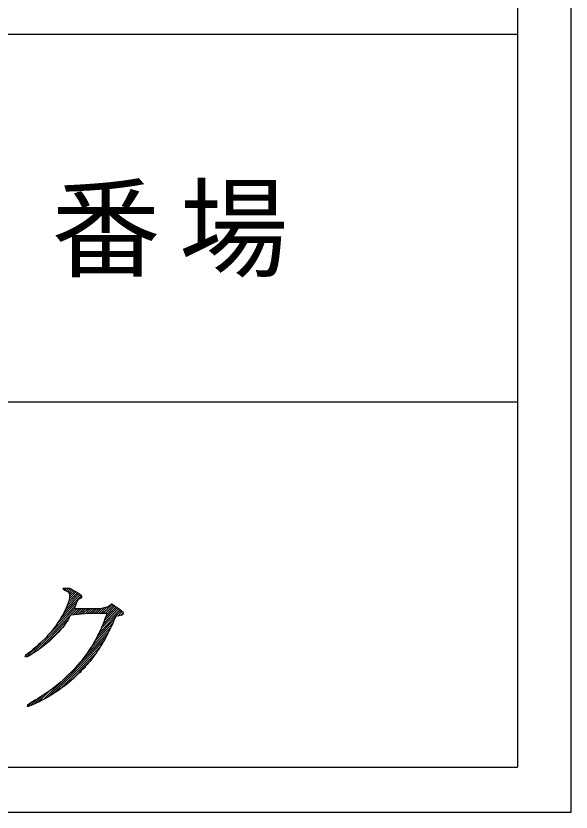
# Model space of a CAD drawing. Units: millimetres at full size, sheet at 1:15; details may follow other scales. Extents: x -2099 to 2101, y -1453 to 1487.
# Drawn here: x 1858.9 to 2100.8, y -1453.5 to -1107 of the extents above; entities that cross this region are included whole.
import ezdxf

# ---------------------------------------------------------------- set-up
doc = ezdxf.new("R2010")
doc.units = ezdxf.units.MM
doc.header["$LTSCALE"] = 15
doc.layers.add('0-0', color=7, linetype='Continuous')
doc.styles.add('ＭＳ ゴシック', font='')
doc.styles.get('ＭＳ ゴシック').set_extended_font_data('MS Gothic')

msp = doc.modelspace()

# ---------------------------------------------------------------- linework, layer by layer
at = {"layer": '0-0', "color": 5}
for p, q in [((1059.66, -1114.98), (2077.43, -1114.98)), ((1059.66, -1274.98), (2077.43, -1274.98)), ((1059.66, -1433.92), (2077.43, -1433.92))]:
    msp.add_line(p, q, dxfattribs=at)
at = {"layer": '0-0'}
for p, q in [((1879.31, -1356.26), (1880.32, -1356.94)), ((1882.51, -1356.26), (1879.31, -1356.26)), ((1879.68, -1356.51), (1879.93, -1356.26)), ((1880.25, -1356.89), (1880.88, -1356.26)), ((1880.32, -1356.94), (1881.67, -1357.61)), ((1880.88, -1357.22), (1881.84, -1356.26)), ((1881.52, -1357.54), (1882.7, -1356.35)), ((1881.67, -1357.61), (1882.18, -1358.29)), ((1881.85, -1361.98), (1885.81, -1358.01)), ((1881.98, -1358.03), (1883.33, -1356.67)), ((1882.27, -1360.6), (1885.24, -1357.63)), ((1882.28, -1358.69), (1883.97, -1356.99)), ((1882.34, -1359.57), (1884.61, -1357.31)), ((1882.51, -1356.26), (1885.21, -1357.61)), ((1885.21, -1357.61), (1886.23, -1358.29)), ((1879.66, -1367.03), (1887.35, -1359.34)), ((1880.62, -1365.12), (1886.91, -1358.83)), ((1881.23, -1363.55), (1886.37, -1358.41)), ((1882.34, -1360.31), (1882.01, -1361.66)), ((1882.18, -1358.29), (1882.34, -1358.96)), ((1882.34, -1358.96), (1882.34, -1360.31)), ((1886.06, -1360.99), (1885.04, -1363.01)), ((1887.58, -1360.31), (1886.06, -1360.99)), ((1886.23, -1358.29), (1887.07, -1358.96)), ((1887.07, -1358.96), (1887.58, -1359.64)), ((1887.14, -1360.51), (1887.58, -1360.07)), ((1887.58, -1359.64), (1887.58, -1360.31)), ((1865.74, -1384.77), (1885.47, -1365.04)), ((1872.45, -1377.1), (1884.52, -1365.04)), ((1876.67, -1371.93), (1884.84, -1363.76)), ((1878.37, -1369.28), (1885.46, -1362.19)), ((1880.99, -1364.36), (1879.31, -1367.74)), ((1881.16, -1363.69), (1880.99, -1364.36)), ((1881.5, -1363.01), (1881.16, -1363.69)), ((1881.67, -1362.34), (1881.5, -1363.01)), ((1882.01, -1361.66), (1881.67, -1362.34)), ((1883.81, -1367.65), (1886.43, -1365.04)), ((1884.88, -1363.69), (1884.2, -1365.04)), ((1895.51, -1365.04), (1884.2, -1365.04)), ((1884.86, -1367.55), (1887.38, -1365.04)), ((1885.04, -1363.01), (1884.88, -1363.69)), ((1885.91, -1367.46), (1888.34, -1365.04)), ((1886.96, -1367.36), (1889.29, -1365.04)), ((1888.01, -1367.27), (1890.24, -1365.04)), ((1889.06, -1367.17), (1891.2, -1365.04)), ((1890.11, -1367.08), (1892.15, -1365.04)), ((1891.08, -1367.06), (1893.11, -1365.04)), ((1892.04, -1367.06), (1894.06, -1365.04)), ((1892.99, -1367.06), (1895.02, -1365.04)), ((1893.95, -1367.06), (1896.09, -1364.92)), ((1894.9, -1367.06), (1897.28, -1364.68)), ((1898.88, -1364.36), (1895.51, -1365.04)), ((1895.86, -1367.06), (1898.47, -1364.44)), ((1896.81, -1367.06), (1900.86, -1363.01)), ((1896.86, -1371.79), (1903.74, -1364.9)), ((1897.4, -1370.29), (1903.17, -1364.52)), ((1897.77, -1367.06), (1901.45, -1363.38)), ((1897.94, -1368.79), (1902.6, -1364.14)), ((1898.49, -1367.3), (1902.02, -1363.76)), ((1899.73, -1363.69), (1898.88, -1364.36)), ((1900.4, -1363.01), (1899.73, -1363.69)), ((1900.91, -1363.01), (1900.4, -1363.01)), ((1900.91, -1363.01), (1903.94, -1365.04)), ((1903.94, -1365.04), (1904.79, -1365.71)), ((1878.8, -1368.41), (1878.13, -1369.76)), ((1879.31, -1367.74), (1878.8, -1368.41)), ((1882.34, -1368.41), (1881.67, -1369.76)), ((1882.85, -1367.74), (1882.34, -1368.41)), ((1890.28, -1367.06), (1882.85, -1367.74)), ((1898.54, -1367.06), (1890.28, -1367.06)), ((1895.28, -1375.27), (1904.82, -1365.74)), ((1896.09, -1373.51), (1904.29, -1365.31)), ((1898.04, -1368.41), (1897.87, -1369.09)), ((1898.38, -1367.74), (1898.04, -1368.41)), ((1898.54, -1367.06), (1898.38, -1367.74)), ((1902.43, -1368.41), (1901.41, -1370.44)), ((1905.13, -1367.74), (1902.43, -1368.41)), ((1903.32, -1368.19), (1905.29, -1366.22)), ((1904.59, -1367.87), (1905.59, -1366.88)), ((1904.79, -1365.71), (1905.46, -1366.39)), ((1905.63, -1367.06), (1905.13, -1367.74)), ((1905.46, -1366.39), (1905.63, -1367.06)), ((1868.33, -1383.14), (1881.58, -1369.89)), ((1876.78, -1371.79), (1874.75, -1374.49)), ((1877.11, -1371.11), (1876.78, -1371.79)), ((1878.13, -1369.76), (1877.11, -1371.11)), ((1880.32, -1371.79), (1879.31, -1373.14)), ((1880.66, -1371.11), (1880.32, -1371.79)), ((1881.67, -1369.76), (1880.66, -1371.11)), ((1893.04, -1379.43), (1901.14, -1371.33)), ((1894.33, -1377.18), (1901.75, -1369.75)), ((1896.86, -1371.79), (1896.18, -1373.14)), ((1897.03, -1371.11), (1896.86, -1371.79)), ((1897.36, -1370.44), (1897.03, -1371.11)), ((1897.53, -1369.76), (1897.36, -1370.44)), ((1897.87, -1369.09), (1897.53, -1369.76)), ((1901.24, -1371.11), (1897.53, -1378.54)), ((1901.41, -1370.44), (1901.24, -1371.11)), ((1872.42, -1379.99), (1879.39, -1373.03)), ((1874.08, -1375.16), (1873.57, -1375.84)), ((1874.75, -1374.49), (1874.08, -1375.16)), ((1877.45, -1375.16), (1876.94, -1375.84)), ((1878.13, -1374.49), (1877.45, -1375.16)), ((1878.63, -1373.81), (1878.13, -1374.49)), ((1879.31, -1373.14), (1878.63, -1373.81)), ((1889.79, -1384.58), (1899.23, -1375.15)), ((1891.75, -1381.67), (1900.18, -1373.24)), ((1896.01, -1373.81), (1893.65, -1378.54)), ((1896.18, -1373.14), (1896.01, -1373.81)), ((1872.39, -1377.19), (1869.69, -1379.89)), ((1872.89, -1376.51), (1872.39, -1377.19)), ((1873.57, -1375.84), (1872.89, -1376.51)), ((1874.08, -1378.54), (1873.4, -1379.21)), ((1874.92, -1377.86), (1874.08, -1378.54)), ((1876.94, -1375.84), (1874.92, -1377.86)), ((1886.26, -1389.07), (1898.27, -1377.05)), ((1893.65, -1378.54), (1893.14, -1379.21)), ((1897.53, -1378.54), (1897.03, -1379.21)), ((1863.59, -1385.96), (1869.58, -1379.97)), ((1868.17, -1381.24), (1866.48, -1382.59)), ((1868.84, -1380.56), (1868.17, -1381.24)), ((1869.69, -1379.89), (1868.84, -1380.56)), ((1870.03, -1381.91), (1869.01, -1382.59)), ((1873.4, -1379.21), (1870.03, -1381.91)), ((1872.83, -1403.45), (1896.98, -1379.3)), ((1875.28, -1401.95), (1895.69, -1381.55)), ((1891.63, -1381.91), (1890.61, -1383.26)), ((1891.96, -1381.24), (1891.63, -1381.91)), ((1892.47, -1380.56), (1891.96, -1381.24)), ((1893.14, -1379.21), (1892.47, -1380.56)), ((1895.51, -1381.91), (1894.49, -1383.26)), ((1895.84, -1381.24), (1895.51, -1381.91)), ((1896.35, -1380.56), (1895.84, -1381.24)), ((1897.03, -1379.21), (1896.35, -1380.56)), ((1863.11, -1385.29), (1862.77, -1385.96)), ((1862.9, -1385.7), (1864.06, -1384.54)), ((1863.95, -1384.61), (1863.11, -1385.29)), ((1864.96, -1385.29), (1863.78, -1385.96)), ((1864.96, -1383.94), (1863.95, -1384.61)), ((1865.81, -1383.26), (1864.96, -1383.94)), ((1865.98, -1384.61), (1864.96, -1385.29)), ((1866.48, -1382.59), (1865.81, -1383.26)), ((1867.16, -1383.94), (1865.98, -1384.61)), ((1868.17, -1383.26), (1867.16, -1383.94)), ((1869.01, -1382.59), (1868.17, -1383.26)), ((1878.25, -1399.94), (1893.86, -1384.33)), ((1890.28, -1383.94), (1887.24, -1387.99)), ((1890.61, -1383.26), (1890.28, -1383.94)), ((1894.16, -1383.94), (1891.12, -1387.99)), ((1894.49, -1383.26), (1894.16, -1383.94)), ((1863.78, -1385.96), (1862.77, -1385.96)), ((1882.54, -1396.6), (1890.33, -1388.82)), ((1886.06, -1389.34), (1885.38, -1390.01)), ((1886.56, -1388.66), (1886.06, -1389.34)), ((1887.24, -1387.99), (1886.56, -1388.66)), ((1889.94, -1389.34), (1889.26, -1390.01)), ((1890.44, -1388.66), (1889.94, -1389.34)), ((1891.12, -1387.99), (1890.44, -1388.66)), ((1884.88, -1390.69), (1880.15, -1395.41)), ((1885.38, -1390.01), (1884.88, -1390.69)), ((1886.9, -1392.71), (1886.06, -1393.39)), ((1887.41, -1392.04), (1886.9, -1392.71)), ((1888.76, -1390.69), (1887.41, -1392.04)), ((1889.26, -1390.01), (1888.76, -1390.69)), ((1879.31, -1396.09), (1878.63, -1396.76)), ((1880.15, -1395.41), (1879.31, -1396.09)), ((1884.03, -1395.41), (1882.34, -1396.76)), ((1886.06, -1393.39), (1884.03, -1395.41)), ((1870.74, -1404.59), (1878.3, -1397.03)), ((1878.63, -1396.76), (1874.41, -1400.14)), ((1878.97, -1399.46), (1877.96, -1400.14)), ((1879.81, -1398.79), (1878.97, -1399.46)), ((1880.83, -1398.11), (1879.81, -1398.79)), ((1881.67, -1397.44), (1880.83, -1398.11)), ((1882.34, -1396.76), (1881.67, -1397.44)), ((1866.92, -1406.5), (1870.68, -1402.74)), ((1868.69, -1405.68), (1873.88, -1400.49)), ((1872.56, -1401.49), (1869.52, -1403.51)), ((1873.91, -1402.84), (1871.54, -1404.19)), ((1873.4, -1400.81), (1872.56, -1401.49)), ((1874.41, -1400.14), (1873.4, -1400.81)), ((1874.92, -1402.16), (1873.91, -1402.84)), ((1876.1, -1401.49), (1874.92, -1402.16)), ((1877.11, -1400.81), (1876.1, -1401.49)), ((1877.96, -1400.14), (1877.11, -1400.81)), ((1863.95, -1407.56), (1865.74, -1405.77)), ((1864.96, -1406.21), (1863.95, -1406.89)), ((1867.33, -1404.86), (1864.96, -1406.21)), ((1865.2, -1407.27), (1868.15, -1404.31)), ((1867.49, -1406.21), (1866.14, -1406.89)), ((1868.34, -1404.19), (1867.33, -1404.86)), ((1869.01, -1405.54), (1867.49, -1406.21)), ((1869.52, -1403.51), (1868.34, -1404.19)), ((1870.19, -1404.86), (1869.01, -1405.54)), ((1871.54, -1404.19), (1870.19, -1404.86)), ((1863.95, -1406.89), (1863.78, -1407.56)), ((1864.46, -1407.56), (1863.78, -1407.56)), ((1866.14, -1406.89), (1864.46, -1407.56))]:
    msp.add_line(p, q, dxfattribs=at)
at = {"layer": '0-0', "color": 5}
for points in [[(-2099.23, 1486.51), (-2099.23, -1453.49), (2100.77, -1453.49), (2100.77, 1486.51)], [(1059.66, -954.98), (2077.43, -954.98), (2077.43, -1433.92)]]:
    msp.add_lwpolyline(points, dxfattribs=at)

# ---------------------------------------------------------------- texts
at = {"layer": '0-0', "insert": (1874.42, -1220.89), "char_height": 34.84, "attachment_point": 7, "style": 'ＭＳ ゴシック'}
msp.add_mtext('\\T1.17;番場', dxfattribs=at)

doc.saveas('drawing.dxf')
